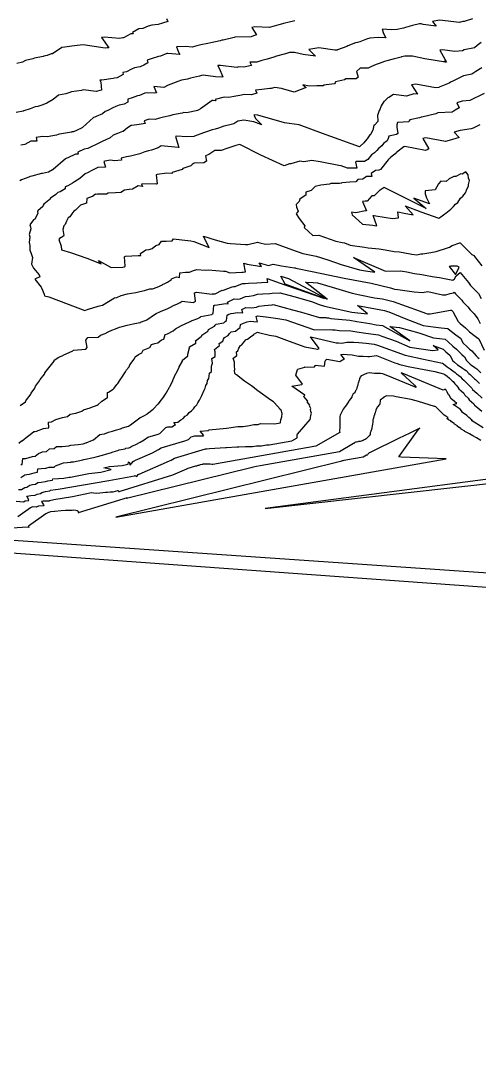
# Model space of a CAD drawing. Header units: metres. Extents: x 706349 to 713144, y 2649082 to 2655455.
# Drawn here: x 709022 to 709196.1, y 2651751.2 to 2652149.6 of the extents above; entities that cross this region are included whole.
import ezdxf

# ---------------------------------------------------------------- set-up
doc = ezdxf.new("R2010")
doc.units = ezdxf.units.M
for name, color, linetype in [('C-TINN-BNDY', 110, 'Continuous'), ('C-TOPO-MAJR', 9, 'Continuous'), ('C-TOPO-MINR', 8, 'Continuous')]:
    doc.layers.add(name, color=color, linetype=linetype)

msp = doc.modelspace()

# ---------------------------------------------------------------- linework, layer by layer
at = {"layer": 'C-TINN-BNDY', "color": 110, "linetype": 'Continuous', "lineweight": -3, "flags": 128}
msp.add_lwpolyline([(711728.46, 2651751.17), (708979.69, 2651949.91), (708929.32, 2651947.51), (708885.34, 2651947.43), (708874.67, 2651947.66), (708843.96, 2651948.59), (708750.59, 2651952.81), (708602.72, 2651984.46), (708602.72, 2651984.46), (708572.24, 2651992.37), (708416.46, 2652027.77), (708356.42, 2652045.45), (708246.65, 2652079.09), (708217.24, 2652087.73), (708207.61, 2652091.07), (708086.04, 2652137.92), (707999.16, 2652180.02), (707920.32, 2652215.72), (707870.46, 2652235.47), (707845.27, 2652247.2), (707845.05, 2652247.32), (707705.16, 2652328.1)], dxfattribs=at)
at = {"layer": 'C-TOPO-MAJR', "color": 9, "linetype": 'Continuous', "lineweight": -3, "flags": 128}
for points, elevation in [([(709126.07, 2652149.66), (709123.37, 2652149.03), (709122.31, 2652148.72), (709120, 2652148.14), (709118.22, 2652147.63), (709116.32, 2652147.14), (709110.85, 2652147.32), (709109.78, 2652147.14), (709111.52, 2652144.23), (709110.38, 2652143.85), (709109.52, 2652143.53), (709103.21, 2652143.34), (709103.13, 2652143.32), (709102.53, 2652143.14), (709098.83, 2652142.31), (709098.34, 2652142.2), (709097.72, 2652142.06), (709094.11, 2652141.29), (709092.97, 2652141.02), (709090.38, 2652140.51), (709088.86, 2652140.14), (709087.04, 2652139.65), (709084.59, 2652139.81), (709081.1, 2652139.78), (709081.87, 2652137.66), (709082.33, 2652136.82), (709077.82, 2652137.17), (709077.5, 2652137.18), (709077.45, 2652137.15), (709074.99, 2652136.21), (709074.24, 2652136.1), (709071.86, 2652135.3), (709069.9, 2652134.7), (709070.21, 2652133.58), (709068.63, 2652132.81), (709067.25, 2652132.17), (709065.13, 2652131.75), (709063.98, 2652131.26), (709062.12, 2652130.15), (709060.66, 2652129.98), (709060.84, 2652129.14), (709058.51, 2652127.9), (709057.51, 2652127.82), (709057.03, 2652127.62), (709052.69, 2652127.01), (709052.06, 2652127.06), (709051.99, 2652127.03), (709051.9, 2652127), (709052.35, 2652126.31), (709052.6, 2652123.28), (709052.42, 2652123.19), (709050.59, 2652122.77), (709045.55, 2652123.35), (709044.95, 2652123.13), (709041.17, 2652122.58), (709040.17, 2652122.23), (709038.96, 2652121.8), (709036.18, 2652121.33), (709034.23, 2652119.66), (709031.78, 2652118.28), (709030.22, 2652117.67), (709028.36, 2652117.01), (709027.39, 2652116.87), (709025.41, 2652116.15), (709023.01, 2652115.35), (709022.98, 2652115.35), (709022.82, 2652115.3), (709020.08, 2652114.8)], -10), ([(709196.46, 2652110.03), (709193.89, 2652108.76), (709193.15, 2652108.58), (709188.89, 2652107.89), (709186.71, 2652107.3), (709188.55, 2652105.24), (709184.71, 2652104.07), (709183.31, 2652103.67), (709175.93, 2652105.06), (709175.25, 2652104.93), (709174.7, 2652104.82), (709177.05, 2652100.91), (709176.35, 2652100.56), (709175.75, 2652100.22), (709167.94, 2652101.77), (709167.53, 2652101.7), (709167.52, 2652101.65), (709167.5, 2652101.62), (709164.87, 2652099.6), (709164.74, 2652099.41), (709162.52, 2652097.65), (709162.27, 2652097.36), (709161.96, 2652097.07), (709161.58, 2652096.77), (709158.6, 2652093.08), (709158.05, 2652092.77), (709156.71, 2652092.73), (709155.17, 2652091.47), (709155.39, 2652090.39), (709153.33, 2652090.42), (709152, 2652089.43), (709150.1, 2652089.19), (709149.29, 2652088.42), (709147.01, 2652088.27), (709143.96, 2652087.92), (709143.86, 2652087.8), (709143.01, 2652087.74), (709139.79, 2652087.71), (709139.27, 2652087.51), (709135.95, 2652087.12), (709133.84, 2652086.64), (709132.31, 2652085.03), (709130.32, 2652084.47), (709130.33, 2652083.31), (709129.28, 2652082.67), (709127.98, 2652081.74), (709127.76, 2652080.82), (709126.59, 2652079.71), (709126.77, 2652078.66), (709127.36, 2652077.23), (709126.55, 2652076.18), (709127.71, 2652074.42), (709129.91, 2652071.57), (709129.68, 2652070.99), (709132.88, 2652067.98), (709135.17, 2652068.1), (709141.72, 2652065.81), (709144.1, 2652065.27), (709144.96, 2652065.12), (709147.13, 2652064.28), (709152.63, 2652063.46), (709153.98, 2652063.2), (709158.11, 2652062.91), (709160.47, 2652062.43), (709163.87, 2652061.83), (709165.91, 2652061.69), (709169.95, 2652060.96), (709170.55, 2652060.89), (709172.47, 2652060.6), (709174, 2652060.91), (709174.73, 2652060.91), (709177.78, 2652061.42), (709179.8, 2652061.84), (709181.32, 2652062.33), (709182.67, 2652062.71), (709184.91, 2652063.56), (709185.86, 2652064.18), (709188.78, 2652065.13), (709188.81, 2652065.14), (709188.98, 2652065.21), (709189.05, 2652065.05), (709193.34, 2652060.75), (709194.22, 2652060.28), (709194.46, 2652059.91), (709197.16, 2652056.42)], -20), ([(709021.93, 2651980.75), (709022.45, 2651980.83), (709022.64, 2651983.07), (709023.16, 2651983.09), (709023.8, 2651983.14), (709026.37, 2651983.88), (709027.32, 2651983.92), (709028.67, 2651985.04), (709030.19, 2651985.66), (709031.7, 2651985.81), (709032.83, 2651986.73), (709034.63, 2651986.85), (709035.5, 2651987.62), (709037.64, 2651987.71), (709040.2, 2651987.93), (709040.86, 2651988.21), (709043.66, 2651988.41), (709045.64, 2651988.68), (709046.67, 2651989.04), (709046.8, 2651989.07), (709049.14, 2651990.04), (709049.59, 2651990.14), (709051.99, 2651992.22), (709052.73, 2651992.33), (709053.74, 2651992.52), (709055.3, 2651993.13), (709056.75, 2651993.44), (709057.88, 2651993.92), (709059.79, 2651994.36), (709060.51, 2651994.74), (709062.84, 2651995.41), (709063.26, 2651995.64), (709063.56, 2651995.87), (709067.17, 2651998.58), (709067.27, 2651998.66), (709067.37, 2651998.73), (709068.7, 2651999.28), (709070.01, 2652000.1), (709069.97, 2652000.15), (709070.07, 2652000.16), (709072.19, 2652001.9), (709072.32, 2652001.97), (709074.05, 2652003.76), (709074.22, 2652003.87), (709075.6, 2652005.74), (709075.78, 2652005.88), (709075.96, 2652006.04), (709077.16, 2652007.97), (709077.33, 2652008.16), (709078.4, 2652010.19), (709078.55, 2652010.4), (709078.66, 2652010.63), (709079.64, 2652012.77), (709079.83, 2652013.21), (709080.85, 2652015.38), (709080.92, 2652015.6), (709082.06, 2652017.74), (709082.1, 2652017.96), (709083.33, 2652020.07), (709083.36, 2652020.29), (709083.38, 2652020.51), (709085.37, 2652022.21), (709085.37, 2652022.48), (709085.35, 2652022.74), (709086.06, 2652025.18), (709086.04, 2652025.41), (709086.02, 2652025.62), (709088.47, 2652027.03), (709088.45, 2652027.33), (709088.44, 2652027.61), (709088.37, 2652027.91), (709090.52, 2652029.53), (709090.75, 2652029.73), (709090.73, 2652030.07), (709092.97, 2652031.52), (709093.11, 2652031.85), (709093.3, 2652032.16), (709095.54, 2652033.47), (709095.8, 2652033.83), (709096.14, 2652034.16), (709099.07, 2652034.76), (709099.56, 2652035.17), (709100.14, 2652035.58), (709100.39, 2652037.67), (709101.03, 2652037.97), (709101.82, 2652038.29), (709104.45, 2652038.68), (709106.29, 2652038.54), (709105.93, 2652039.84), (709107.42, 2652040.57), (709109.65, 2652040.36), (709111.56, 2652040.69), (709112.41, 2652041.04), (709114.6, 2652041.29), (709117.38, 2652041.59), (709117.45, 2652041.62), (709117.87, 2652041.64), (709125.22, 2652039.64), (709128.64, 2652038.71), (709135.47, 2652036.8), (709137.89, 2652036.69), (709138.28, 2652036.63), (709138.86, 2652036.55), (709139.82, 2652036.41), (709146.94, 2652035.76), (709149.71, 2652035.28), (709154.64, 2652034.46), (709157.05, 2652033.93), (709159.43, 2652033.68), (709169.85, 2652027.83), (709162.24, 2652033.36), (709165.87, 2652032.95), (709173.17, 2652030.93), (709178.8, 2652029.06), (709181.05, 2652028.78), (709183.22, 2652028.49), (709184.35, 2652027.48), (709186.15, 2652025.89), (709187.59, 2652024.67), (709188.4, 2652023.78), (709189.61, 2652022.66), (709190.57, 2652021.77), (709191.36, 2652020.39), (709192.71, 2652019.04), (709193.4, 2652018.51), (709193.98, 2652018.08), (709194.48, 2652017.73), (709194.91, 2652017.44), (709195.27, 2652017.18), (709196.79, 2652015.63)], -10)]:
    msp.add_lwpolyline(points, dxfattribs=dict(at, elevation=elevation))
msp.add_lwpolyline([(709196.75, 2651990), (709195.17, 2651990.92), (709193.75, 2651991.73), (709192.46, 2651992.48), (709190.78, 2651993.35), (709190.72, 2651993.49), (709189.3, 2651994.29), (709189.24, 2651994.48), (709187.97, 2651995.21), (709187.88, 2651995.47), (709186.8, 2651996.13), (709186.62, 2651996.45), (709185.69, 2651997.04), (709185.41, 2651997.41), (709184.55, 2651997.86), (709183.82, 2651998.33), (709184.4, 2651998.64), (709183.47, 2651999.15), (709182.89, 2651999.64), (709181.5, 2652000.95), (709179.73, 2652002.7), (709179.72, 2652002.71), (709179.68, 2652002.76), (709179.43, 2652002.84), (709179.18, 2652002.9), (709173.08, 2652004.74), (709170.28, 2652005.56), (709164.56, 2652006.55), (709163.6, 2652006.8), (709160.9, 2652006.99), (709159.92, 2652006.41), (709159.91, 2652006.37), (709159.9, 2652006.33), (709158.56, 2652005.32), (709158.53, 2652005.23), (709158.35, 2652003.77), (709158.31, 2652003.69), (709157.5, 2652002.77), (709157.46, 2652002.66), (709157.34, 2652002.58), (709156.93, 2652001.54), (709156.88, 2652001.42), (709156.6, 2652000.41), (709156.53, 2652000.31), (709156.46, 2652000.21), (709156.24, 2651999.29), (709156.18, 2651999.2), (709156.02, 2651998.33), (709155.97, 2651998.26), (709155.92, 2651998.2), (709155.87, 2651998.14), (709155.83, 2651998.08), (709155.71, 2651997.84), (709155.69, 2651997.78), (709155.69, 2651997.72), (709155.68, 2651996.98), (709155.68, 2651996.93), (709155.64, 2651996.21), (709155.65, 2651996.17), (709155.54, 2651995.49), (709155.54, 2651995.46), (709155.42, 2651994.79), (709155.42, 2651994.73), (709155.22, 2651994.09), (709155.02, 2651993.49), (709155.02, 2651993.42), (709155.02, 2651993.39), (709154.69, 2651992.8), (709154.77, 2651992.23), (709154.31, 2651991.74), (709153.97, 2651991.3), (709153.63, 2651990.91), (709153.23, 2651990.59), (709152.8, 2651990.34), (709152.42, 2651990.15), (709152.05, 2651989.96), (709150.95, 2651989.62), (709150.3, 2651989.5), (709150.01, 2651989.43), (709149.51, 2651989.36), (709149.29, 2651989.32), (709149.11, 2651989.27), (709148.95, 2651989.22), (709148.85, 2651989.12), (709148.76, 2651989.03), (709148.67, 2651988.93), (709148.6, 2651988.84), (709148.53, 2651988.75), (709148.44, 2651988.75), (709143.03, 2651985.66), (709112.94, 2651980.31), (709111.56, 2651980.02), (709109.71, 2651979.73), (709109.83, 2651979.64), (709062.14, 2651967.82), (709062.19, 2651967.94), (709062.24, 2651968.02), (709062.28, 2651968.12), (709043.76, 2651962.36), (709043.92, 2651962.6), (709043.83, 2651962.78), (709043.66, 2651962.99), (709043.34, 2651963.2), (709042.81, 2651963.34), (709042.11, 2651963.43), (709041.45, 2651963.26), (709040.44, 2651963.33), (709039.14, 2651963.31), (709038.83, 2651963.28), (709037.2, 2651963.22), (709034.85, 2651962.98), (709034.75, 2651962.97), (709033.17, 2651962.77), (709032.61, 2651962.49), (709032.48, 2651962.5), (709031.46, 2651962.04), (709024.86, 2651957.34), (709024.93, 2651956.89), (709024.3, 2651957.02), (709010.77, 2651956.04)], dxfattribs=at)
at = {"layer": 'C-TOPO-MINR', "color": 8, "linetype": 'Continuous', "lineweight": -3, "flags": 128}
for points, elevation in [([(709077.28, 2652150.54), (709077.81, 2652149.38), (709075.8, 2652148.74), (709074.14, 2652148.22), (709071.67, 2652148), (709070.37, 2652147.61), (709068.32, 2652146.65), (709066.79, 2652146.61), (709064.41, 2652145.2), (709064.65, 2652144.67), (709063.73, 2652144.68), (709060.9, 2652143.16), (709060.73, 2652143.09), (709059.37, 2652142.89), (709053.54, 2652143.44), (709052.56, 2652143.24), (709055.31, 2652139.31), (709054.75, 2652139.29), (709053.95, 2652139.26), (709045.67, 2652140.53), (709043.38, 2652140.22), (709041.3, 2652139.98), (709038.66, 2652139.54), (709037.55, 2652139.43), (709033.92, 2652137.04), (709033.38, 2652137.08), (709031.95, 2652136.47), (709030.65, 2652136.12), (709030.36, 2652136.09), (709027.14, 2652135.38), (709026.46, 2652135.1), (709023.71, 2652134.47), (709022.51, 2652133.94), (709020.33, 2652133.34)], -8), ([(709193.64, 2652150.42), (709190.53, 2652149.3), (709189.91, 2652149.34), (709188.65, 2652148.99), (709181.07, 2652149.89), (709178.42, 2652149.39), (709179.84, 2652147.64), (709174.89, 2652148.27), (709174.09, 2652148.5), (709173.45, 2652148.46), (709170.84, 2652147.8), (709168.11, 2652147.14), (709167.42, 2652146.88), (709164.95, 2652146.28), (709162.81, 2652146.25), (709159.26, 2652146.49), (709159.8, 2652144.79), (709160.65, 2652143.1), (709157.8, 2652143.23), (709154.58, 2652142.98), (709153.34, 2652142.68), (709150.78, 2652141.62), (709149.88, 2652141.4), (709149.16, 2652141.21), (709146.19, 2652140.04), (709145.8, 2652139.91), (709142.36, 2652138.56), (709142.27, 2652138.52), (709142.2, 2652138.49), (709141.34, 2652138.49), (709135.21, 2652139.32), (709133.74, 2652139.07), (709131.43, 2652138.7), (709133.93, 2652136.12), (709129.28, 2652136.84), (709125.91, 2652137.6), (709124.07, 2652137.57), (709122.51, 2652137), (709122, 2652136.98), (709119.12, 2652136.14), (709118.1, 2652135.83), (709115.58, 2652135.07), (709113.6, 2652134.49), (709111.59, 2652133.91), (709109.03, 2652133.86), (709109.56, 2652132.56), (709106.68, 2652131.96), (709104.85, 2652132.05), (709104.06, 2652131.86), (709097.8, 2652132.58), (709096.99, 2652132.63), (709096.82, 2652132.63), (709096.86, 2652132.52), (709097.36, 2652131.6), (709098.67, 2652128.33), (709098.37, 2652128.24), (709095.91, 2652128.37), (709091.2, 2652128.99), (709090.59, 2652128.79), (709089.85, 2652128.55), (709086.47, 2652127.84), (709085.32, 2652127.46), (709082.95, 2652126.98), (709081.6, 2652126.47), (709079.92, 2652125.89), (709077.92, 2652125.17), (709076.33, 2652124.24), (709072.46, 2652124.6), (709073.43, 2652122.21), (709072.82, 2652122.09), (709070.24, 2652122.16), (709069.04, 2652122.07), (709067.02, 2652121.23), (709066.22, 2652121.11), (709064.23, 2652120.38), (709062.55, 2652119.82), (709062.64, 2652118.68), (709061.19, 2652117.97), (709059.32, 2652117.54), (709057.98, 2652116.98), (709056.86, 2652116.52), (709054.96, 2652115.55), (709054.02, 2652115.16), (709052.9, 2652114.25), (709050.6, 2652113.18), (709050.04, 2652112.96), (709049.57, 2652112.79), (709045.4, 2652109.06), (709045.14, 2652108.93), (709044.92, 2652108.83), (709041.92, 2652107.41), (709041.32, 2652107.33), (709041.27, 2652107.31), (709041.2, 2652107.29), (709036.6, 2652106.51), (709036.1, 2652106.34), (709035.51, 2652106.15), (709031.89, 2652105.49), (709030.15, 2652105.57), (709027.69, 2652105.17), (709027.96, 2652103.85), (709025.72, 2652103.88), (709023.48, 2652102.55), (709021.86, 2652102.31)], -12), ([(709196.88, 2652141.41), (709195.43, 2652140.18), (709194.37, 2652139.32), (709190.42, 2652138.58), (709189.87, 2652138.25), (709186.86, 2652137.93), (709182.25, 2652138.63), (709181.28, 2652138.44), (709183.7, 2652133.93), (709182.82, 2652134.27), (709183.33, 2652133.83), (709175.54, 2652135.16), (709170.88, 2652136.12), (709167.87, 2652136.17), (709166.63, 2652135.88), (709166.46, 2652135.81), (709163.45, 2652135.07), (709161.04, 2652134.44), (709160.19, 2652134.1), (709158.18, 2652133.44), (709156.97, 2652132.96), (709155.29, 2652132.29), (709154, 2652131.63), (709150.91, 2652131.62), (709149.52, 2652130.32), (709150.2, 2652128.16), (709149.38, 2652127.49), (709145.48, 2652127.59), (709144.96, 2652127.11), (709141.61, 2652126.38), (709141.37, 2652126.01), (709141.22, 2652125.6), (709136.94, 2652125.11), (709136.93, 2652124.93), (709134.51, 2652124.83), (709131.49, 2652124.76), (709129.13, 2652125.27), (709130.35, 2652124.26), (709125.77, 2652122.5), (709120.98, 2652123.91), (709118.47, 2652124.21), (709117.03, 2652123.86), (709116.53, 2652123.92), (709113.53, 2652123.51), (709111.13, 2652123.2), (709111.58, 2652122.07), (709109.56, 2652121.49), (709106.95, 2652121.63), (709105.15, 2652121.26), (709103.62, 2652121.01), (709101, 2652120.45), (709099.25, 2652120.62), (709095.75, 2652119.69), (709096, 2652119.19), (709095.07, 2652119.35), (709094.67, 2652119.3), (709090.26, 2652116.16), (709089.36, 2652115.64), (709089.22, 2652115.65), (709089.26, 2652115.56), (709084.87, 2652114.65), (709083.94, 2652114.68), (709083.19, 2652114.48), (709079.68, 2652113.82), (709078.53, 2652113.48), (709076.1, 2652112.97), (709074.66, 2652112.57), (709072.98, 2652112.09), (709070.7, 2652112.19), (709068.84, 2652111.56), (709069.13, 2652110.59), (709066.94, 2652110.22), (709064.16, 2652109.79), (709063.84, 2652109.83), (709062.5, 2652108.94), (709060.77, 2652107.52), (709060.6, 2652107.45), (709058.63, 2652106.7), (709056.97, 2652106.09), (709055.88, 2652105.11), (709054.27, 2652104.31), (709052.86, 2652103.66), (709051.51, 2652103.02), (709050.27, 2652102.41), (709049.19, 2652101.91), (709047.32, 2652101.03), (709045.97, 2652100.85), (709043.52, 2652099.66), (709043.75, 2652098.94), (709042.73, 2652098.86), (709039.82, 2652097.55), (709039.46, 2652097.37), (709039.16, 2652097.22), (709038.9, 2652097.08), (709034.18, 2652093.03), (709034.09, 2652092.97), (709034, 2652092.92), (709033.94, 2652092.88), (709032.39, 2652092.01), (709030.2, 2652091.58), (709029.98, 2652091.54), (709029.74, 2652091.48), (709026.07, 2652090.51), (709025.51, 2652090.36), (709024.95, 2652090.13), (709022.19, 2652089.12), (709021.49, 2652088.76)], -14), ([(709197.17, 2652131.78), (709194.96, 2652130.32), (709193.33, 2652129.27), (709190.27, 2652128.75), (709188.95, 2652128.11), (709186.15, 2652126.68), (709185.33, 2652126.25), (709184.72, 2652125.94), (709181, 2652124.33), (709180.82, 2652124.24), (709179.52, 2652124.15), (709172.04, 2652125.56), (709170.44, 2652125.24), (709172.77, 2652121.75), (709171.27, 2652121.85), (709168.54, 2652120.9), (709163.65, 2652121.61), (709161.85, 2652120.44), (709161.42, 2652120.38), (709160.02, 2652118.96), (709159.95, 2652118.94), (709158.96, 2652117.27), (709158.22, 2652115.47), (709158.17, 2652115.47), (709157.55, 2652113.61), (709157.61, 2652111.62), (709157.66, 2652111.26), (709156.38, 2652109.92), (709156.07, 2652109.86), (709155.73, 2652107.96), (709154.88, 2652106.42), (709154.63, 2652106.23), (709153.62, 2652104.74), (709153.44, 2652104.6), (709152.26, 2652103.2), (709150.79, 2652101.82), (709150.64, 2652101.71), (709136.59, 2652106.8), (709127.74, 2652110.05), (709123.89, 2652110.51), (709122.12, 2652110.78), (709112.05, 2652113.68), (709110.81, 2652113.8), (709110.54, 2652113.73), (709111.22, 2652112.36), (709113.48, 2652110.03), (709110.46, 2652111.16), (709106.75, 2652111.77), (709104.47, 2652111.5), (709102.9, 2652110.38), (709100.83, 2652109.88), (709099.15, 2652109.48), (709097.11, 2652108.8), (709095.77, 2652108.46), (709094.7, 2652108.18), (709092.07, 2652107.25), (709091.34, 2652107.03), (709087.99, 2652105.77), (709087.65, 2652105.65), (709084.97, 2652105.53), (709081.14, 2652105.7), (709080.73, 2652105.56), (709081.98, 2652101.45), (709081.88, 2652101.43), (709081.76, 2652101.41), (709075.25, 2652102.08), (709074.06, 2652101.29), (709071.55, 2652100.42), (709070.4, 2652100.1), (709069.01, 2652099.73), (709067.2, 2652099.04), (709065.63, 2652098.61), (709063.65, 2652098.11), (709062.13, 2652097.92), (709060.07, 2652097.31), (709060.15, 2652096.65), (709057.57, 2652096.32), (709056.04, 2652096.55), (709053.9, 2652096.28), (709053.49, 2652096.08), (709054.16, 2652093.96), (709051.15, 2652093.75), (709050.41, 2652093.41), (709048.84, 2652092.62), (709047.5, 2652091.95), (709046.37, 2652091.37), (709044.36, 2652089.64), (709043.27, 2652088.98), (709042.32, 2652088.39), (709041.52, 2652087.83), (709039.78, 2652086.86), (709038.81, 2652086.51), (709038.75, 2652085.7), (709036.83, 2652084.57), (709036.03, 2652084.29), (709035.59, 2652083.89), (709035.19, 2652083.49), (709033.21, 2652082.15), (709032.89, 2652081.78), (709032.61, 2652081.36), (709030.67, 2652079.85), (709030.46, 2652079.45), (709030.28, 2652079), (709028.33, 2652077.38), (709028.21, 2652076.95), (709028.34, 2652076.27), (709027.17, 2652074.21), (709026.68, 2652073.94), (709025.36, 2652071.97), (709025.62, 2652071.22), (709025.7, 2652070.47), (709025.1, 2652068.3), (709025.27, 2652067.38), (709025.1, 2652065.27), (709025.39, 2652064.16), (709025.35, 2652062.35), (709025.81, 2652061.05), (709026.37, 2652059.52), (709025.94, 2652057.06), (709026.68, 2652055.49), (709028.94, 2652052.92), (709029.1, 2652052.27), (709027.24, 2652051.29), (709029.66, 2652048.33), (709029.72, 2652048.01), (709030.73, 2652045.57), (709030.73, 2652045.52), (709030.95, 2652044.96), (709032.58, 2652044.54), (709046.21, 2652039.43), (709047.5, 2652039.85), (709047.6, 2652039.89), (709051.35, 2652041.01), (709051.79, 2652041.14), (709052.33, 2652041.26), (709053.02, 2652041.38), (709057.48, 2652044.28), (709058.45, 2652044.35), (709060.11, 2652045.1), (709062.49, 2652045.72), (709063.94, 2652045.94), (709065.65, 2652046.25), (709067.19, 2652046.66), (709068.99, 2652047.03), (709070.95, 2652047.59), (709071.94, 2652047.62), (709073.79, 2652048.34), (709075.81, 2652049.21), (709075.8, 2652049.32), (709076.69, 2652049.65), (709077.69, 2652050.24), (709079.25, 2652051.14), (709079.2, 2652051.46), (709081.05, 2652052.16), (709082.25, 2652052.02), (709082.32, 2652053.73), (709084.46, 2652054.02), (709086.05, 2652054.05), (709087.53, 2652054.58), (709088.87, 2652054.98), (709091.96, 2652054.76), (709093.15, 2652054.92), (709098.96, 2652054.33), (709099.38, 2652054.35), (709099.71, 2652054.35), (709101.42, 2652053.72), (709105.9, 2652054), (709106.49, 2652054.03), (709107.28, 2652054.08), (709106.69, 2652057.45), (709108, 2652056.98), (709113.38, 2652056.1), (709112.58, 2652057.56), (709116.06, 2652056.55), (709117.81, 2652057.07), (709121.04, 2652056.46), (709126.02, 2652055.6), (709126.17, 2652055.6), (709126.46, 2652055.51), (709132.66, 2652054.19), (709141.81, 2652052.28), (709143.06, 2652052.1), (709143.59, 2652051.97), (709144.88, 2652051.69), (709155.14, 2652049.75), (709162.4, 2652048.01), (709164, 2652047.55), (709165.26, 2652047.34), (709171.45, 2652046.55), (709174.68, 2652046.2), (709176.62, 2652046.57), (709182.26, 2652045.35), (709183.55, 2652045.37), (709185.16, 2652045.85), (709186.4, 2652046.08), (709186.65, 2652046.33), (709187.21, 2652045.78), (709187.28, 2652045.66), (709189.54, 2652043.38), (709189.96, 2652042.74), (709191.85, 2652040.82), (709192.75, 2652039.61), (709194.22, 2652038.12), (709195.72, 2652036.21), (709196.61, 2652034.52)], -16), ([(709198.09, 2652122.02), (709195.56, 2652120.72), (709194.93, 2652120.45), (709192.61, 2652119.31), (709189.67, 2652119.09), (709187.64, 2652118.36), (709188.63, 2652116.57), (709187.1, 2652115.63), (709185.91, 2652114.85), (709180.42, 2652114.58), (709179.73, 2652114.23), (709174.31, 2652112.92), (709174.18, 2652112.9), (709173.54, 2652112.73), (709169.77, 2652111.9), (709169.57, 2652111.56), (709169.42, 2652111.21), (709165.17, 2652110.88), (709164.89, 2652110.06), (709164.92, 2652109.18), (709165.22, 2652106.77), (709164.78, 2652106.31), (709161.8, 2652105.78), (709161.62, 2652104.81), (709161.19, 2652104.02), (709159.75, 2652102.91), (709159.18, 2652102.08), (709157.98, 2652101.12), (709157.26, 2652100.28), (709156.37, 2652099.44), (709155.27, 2652098.59), (709153.88, 2652096.87), (709152.59, 2652096.14), (709149.44, 2652096.05), (709149.16, 2652095.83), (709149.63, 2652093.56), (709146.13, 2652093.61), (709143.71, 2652094.48), (709142.76, 2652094.51), (709135.68, 2652095.92), (709132.51, 2652096.49), (709129.47, 2652096.02), (709127.97, 2652096.16), (709124.51, 2652095.23), (709124.09, 2652095.22), (709122.02, 2652094.45), (709113.21, 2652098.5), (709105.17, 2652102.53), (709103.59, 2652102.12), (709103.33, 2652102.02), (709100.95, 2652101.32), (709100.24, 2652101.05), (709098.13, 2652100.32), (709095.7, 2652100.22), (709093.35, 2652098.7), (709092.09, 2652098.24), (709092.56, 2652096.26), (709091.46, 2652095.54), (709087.85, 2652095.41), (709087.11, 2652094.92), (709086.57, 2652094.41), (709083.55, 2652093.45), (709083.24, 2652093.09), (709079.48, 2652091.88), (709079.42, 2652091.71), (709079.32, 2652091.57), (709077.44, 2652091.67), (709073.69, 2652091.19), (709073.31, 2652091.08), (709073.69, 2652087.54), (709073.51, 2652087.52), (709073.03, 2652087.59), (709067.75, 2652087.47), (709068.15, 2652086.62), (709066.48, 2652086.78), (709064.4, 2652085.57), (709063.08, 2652085.42), (709061.34, 2652085.23), (709059.97, 2652084.3), (709057.85, 2652084.22), (709055.08, 2652084.04), (709054.47, 2652083.61), (709051.1, 2652083.65), (709051.05, 2652083.54), (709050.28, 2652083.62), (709049.11, 2652082.79), (709048.98, 2652082.72), (709046.94, 2652081.97), (709046.82, 2652080.26), (709046.54, 2652080.1), (709044.65, 2652079.45), (709043.62, 2652078.51), (709042.66, 2652077.57), (709042.1, 2652077.19), (709041.26, 2652076.2), (709040.51, 2652075.08), (709039.96, 2652074.65), (709039.32, 2652073.45), (709038.79, 2652072.1), (709038.29, 2652071.68), (709037.89, 2652070.23), (709038.3, 2652067.92), (709038.15, 2652067.65), (709036.56, 2652066.75), (709036.31, 2652066.38), (709037.19, 2652063.93), (709037.33, 2652062.54), (709040.84, 2652061.45), (709046.95, 2652059.34), (709052.47, 2652057.22), (709051.41, 2652058.43), (709056.2, 2652055.75), (709060.75, 2652055.91), (709061.14, 2652056.06), (709061.58, 2652056.25), (709061.26, 2652059.84), (709061.48, 2652059.93), (709061.73, 2652060.02), (709066.56, 2652060.3), (709067.5, 2652060.39), (709067.46, 2652061.11), (709069.49, 2652062.49), (709070.72, 2652062.59), (709071.79, 2652062.96), (709073.23, 2652064.19), (709074.54, 2652064.49), (709075.43, 2652065.74), (709077.12, 2652065.82), (709079.42, 2652065.87), (709079.98, 2652066.67), (709083.11, 2652066.27), (709086.57, 2652065.85), (709087.63, 2652065.64), (709093.49, 2652063.36), (709092.44, 2652065.31), (709091.39, 2652067.67), (709095.85, 2652066.26), (709100.36, 2652064.97), (709101.59, 2652064.92), (709107.39, 2652064.52), (709107.53, 2652064.52), (709108.26, 2652064.53), (709111.84, 2652065.4), (709112.84, 2652065.14), (709114.97, 2652064.6), (709118.56, 2652064.93), (709125.21, 2652062.52), (709129.17, 2652061.13), (709134.22, 2652060.12), (709138.59, 2652058.69), (709143.64, 2652056.86), (709150.73, 2652054.82), (709152.93, 2652054.46), (709156.54, 2652053.94), (709148.38, 2652059.61), (709160.57, 2652054.4), (709166.37, 2652054.46), (709167.03, 2652054.37), (709168.64, 2652054.06), (709171.59, 2652053.52), (709174.37, 2652053.09), (709178.28, 2652052.31), (709180.07, 2652052.04), (709181.12, 2652051.92), (709186.21, 2652050.96), (709186.85, 2652051.47), (709187.37, 2652052.64), (709188.96, 2652053.8), (709192.15, 2652050.03), (709192.83, 2652048.97), (709194.6, 2652047.11), (709195.91, 2652045.81), (709196.99, 2652044.02)], -18), ([(709021.65, 2652003.25), (709023.65, 2652004.59), (709023.86, 2652005), (709024.06, 2652005.44), (709025.5, 2652007.22), (709025.67, 2652007.6), (709025.83, 2652007.99), (709027.19, 2652009.91), (709027.31, 2652010.27), (709027.43, 2652010.66), (709028.96, 2652012.58), (709029.25, 2652013.19), (709030.96, 2652015.12), (709031.01, 2652015.38), (709031.08, 2652015.66), (709034.52, 2652020.14), (709034.53, 2652020.26), (709034.56, 2652020.4), (709034.6, 2652020.54), (709036.36, 2652021.63), (709037.83, 2652022.25), (709037.89, 2652022.34), (709037.96, 2652022.43), (709041.71, 2652024.01), (709041.92, 2652024.34), (709046.61, 2652024.69), (709047.13, 2652025.33), (709046.61, 2652028.06), (709047.4, 2652029.1), (709051.31, 2652029.28), (709052.17, 2652029.97), (709053.99, 2652030.6), (709055.12, 2652031.28), (709056.51, 2652031.94), (709057.87, 2652032.38), (709059.48, 2652033.04), (709060.42, 2652033.31), (709062.31, 2652033.87), (709064.64, 2652034.39), (709066.53, 2652034.71), (709067.35, 2652034.9), (709067.37, 2652034.98), (709069.55, 2652035.73), (709069.87, 2652035.91), (709072.77, 2652037.92), (709073.32, 2652038.25), (709075.04, 2652038.96), (709076.5, 2652039.61), (709077.55, 2652040.1), (709078.85, 2652040.73), (709079.92, 2652041.34), (709081.53, 2652041.91), (709082.47, 2652042.46), (709083.29, 2652042.98), (709087.47, 2652042.41), (709087.95, 2652042.69), (709088.37, 2652042.93), (709087.91, 2652046.07), (709088.64, 2652046.34), (709094.68, 2652045.63), (709094.68, 2652045.73), (709094.81, 2652045.74), (709095.83, 2652045.76), (709098.51, 2652047.09), (709098.76, 2652047.06), (709098.97, 2652047.1), (709102.22, 2652048.44), (709102.71, 2652048.5), (709103.34, 2652048.56), (709106.23, 2652049.65), (709107.21, 2652049.71), (709108.5, 2652049.78), (709111.68, 2652049.98), (709113.43, 2652050.07), (709115.76, 2652050.21), (709115.52, 2652051.55), (709122.25, 2652049.18), (709122.65, 2652049.04), (709137.38, 2652044.01), (709122.37, 2652049.37), (709120.7, 2652052.44), (709123.66, 2652051.58), (709138.38, 2652043.69), (709130.14, 2652050.21), (709133.04, 2652050.01), (709134.72, 2652049.93), (709140.26, 2652048.23), (709147.94, 2652045.98), (709150.74, 2652045.4), (709156.42, 2652044.26), (709159.37, 2652043.83), (709163.44, 2652042.89), (709173.35, 2652039.26), (709175.79, 2652038.38), (709176.37, 2652038.18), (709177.58, 2652038.15), (709185.24, 2652039.56), (709185.71, 2652039.55), (709186.08, 2652039.18), (709186.15, 2652039.08), (709188.21, 2652035.16), (709188.91, 2652034.46), (709190.97, 2652032.79), (709192.54, 2652031.3), (709194.09, 2652030.06), (709195.19, 2652029.23), (709196.02, 2652028.66), (709198.12, 2652024.27)], -14), ([(709021.11, 2651988.9), (709022.22, 2651989.82), (709022.32, 2651989.86), (709022.41, 2651989.86), (709024.6, 2651991.64), (709024.88, 2651991.66), (709026.83, 2651993.37), (709027.32, 2651993.39), (709027.9, 2651993.44), (709030.5, 2651994.56), (709031.41, 2651994.63), (709032.49, 2651994.77), (709032.45, 2651996.96), (709033.56, 2651997.04), (709035.24, 2651997.87), (709037.78, 2651998.69), (709039.62, 2651999.07), (709040.71, 2651999.99), (709042.82, 2652000.39), (709045.15, 2652001.07), (709045.72, 2652001.6), (709048.24, 2652002.31), (709048.56, 2652002.56), (709050.94, 2652003.44), (709051.36, 2652003.65), (709052.71, 2652004.87), (709054.51, 2652006.02), (709054.92, 2652006.19), (709054.89, 2652008.19), (709055.22, 2652008.36), (709056.96, 2652009.51), (709057.43, 2652009.85), (709058.41, 2652011.21), (709058.83, 2652011.68), (709059.73, 2652012.99), (709060.52, 2652014.27), (709060.93, 2652014.87), (709061.71, 2652016.12), (709062.07, 2652016.81), (709063.04, 2652017.91), (709063.38, 2652018.7), (709065.01, 2652020.91), (709065.4, 2652021.77), (709066.6, 2652022.65), (709067.88, 2652023.3), (709068.41, 2652024.3), (709069.72, 2652024.87), (709070.95, 2652025.32), (709071.65, 2652026.5), (709072.88, 2652026.88), (709073.99, 2652027.15), (709075.36, 2652028.24), (709076.34, 2652028.46), (709076.84, 2652030.26), (709077.72, 2652030.56), (709079.79, 2652031.69), (709080.77, 2652032.37), (709083.03, 2652033.72), (709083.48, 2652033.9), (709083.86, 2652034.07), (709086.74, 2652035.42), (709086.91, 2652035.5), (709087.06, 2652035.59), (709089.25, 2652036.36), (709090.36, 2652037.01), (709090.38, 2652037.04), (709090.4, 2652037.06), (709094.57, 2652037.92), (709094.76, 2652038.08), (709094.99, 2652038.24), (709095.35, 2652041.29), (709095.51, 2652041.37), (709095.72, 2652041.45), (709099.8, 2652042.06), (709100.69, 2652041.99), (709100.52, 2652042.62), (709102.96, 2652043.83), (709104.2, 2652043.71), (709105.27, 2652043.9), (709107.32, 2652044.74), (709108.66, 2652044.89), (709110.36, 2652045.08), (709111.84, 2652045.64), (709113.9, 2652045.75), (709116.61, 2652045.9), (709117.45, 2652045.96), (709120.37, 2652046.11), (709120.48, 2652046.11), (709125.72, 2652044.69), (709132.41, 2652042.77), (709135.34, 2652041.72), (709137.37, 2652041.03), (709147.75, 2652038.79), (709150.05, 2652038.55), (709153.75, 2652038.15), (709149.9, 2652041.27), (709160.19, 2652039.37), (709161.31, 2652039.04), (709161.79, 2652038.94), (709168.26, 2652036.21), (709174.83, 2652033.66), (709178.62, 2652033.21), (709181.75, 2652032.82), (709184.2, 2652032.55), (709185.04, 2652031.88), (709187.36, 2652030.14), (709189.09, 2652028.93), (709190.04, 2652026.94), (709191.45, 2652025.69), (709192.51, 2652024.75), (709193.36, 2652024.03), (709195.09, 2652022.12), (709195.68, 2652021.58), (709196.14, 2652021.15)], -12), ([(709021.94, 2651975.9), (709023.48, 2651976.86), (709024.24, 2651976.98), (709025.21, 2651977.11), (709027.03, 2651977.69), (709028.21, 2651977.85), (709028.33, 2651979.21), (709029.7, 2651979.27), (709031.39, 2651979.38), (709032.63, 2651979.74), (709034.59, 2651979.83), (709035.11, 2651980.27), (709038.07, 2651981.47), (709040.98, 2651981.75), (709041.07, 2651981.82), (709041.96, 2651981.88), (709045.43, 2651982.55), (709045.89, 2651982.66), (709049.58, 2651983.49), (709050.55, 2651983.79), (709052.95, 2651984.42), (709054.57, 2651984.9), (709055.98, 2651985.3), (709057, 2651985.66), (709058.8, 2651986.12), (709059.35, 2651986.35), (709061.59, 2651986.82), (709061.8, 2651987.01), (709062.97, 2651987.17), (709063.35, 2651987.34), (709064.14, 2651987.78), (709065.6, 2651988.41), (709067.22, 2651989.29), (709068.74, 2651990.17), (709070.16, 2651991.17), (709074.16, 2651992.35), (709074.79, 2651992.57), (709077.1, 2651994.91), (709077.83, 2651995.09), (709079.34, 2651995.13), (709080.73, 2651996), (709080.05, 2651996.82), (709081.63, 2651996.98), (709082.71, 2651997.86), (709083.6, 2651998.33), (709084.42, 2651999.18), (709085.3, 2651999.75), (709085.91, 2652000.58), (709086.74, 2652001.21), (709087.57, 2652001.97), (709088.04, 2652002.73), (709088.81, 2652003.57), (709089.2, 2652004.33), (709089.85, 2652005.27), (709090.37, 2652006.29), (709090.72, 2652007.05), (709091.59, 2652009.09), (709091.95, 2652009.87), (709092.3, 2652010.9), (709092.71, 2652011.68), (709092.92, 2652012.73), (709093.39, 2652013.53), (709093.55, 2652014.56), (709093.62, 2652015.53), (709094.46, 2652016.25), (709094.46, 2652017.26), (709094.41, 2652018.2), (709094.74, 2652019.35), (709094.67, 2652020.29), (709094.56, 2652021.18), (709095.84, 2652021.91), (709095.79, 2652022.82), (709095.76, 2652023.68), (709095.53, 2652024.58), (709096.79, 2652025.53), (709097.39, 2652026.03), (709097.34, 2652026.9), (709098.67, 2652027.76), (709098.97, 2652028.49), (709099.38, 2652029.15), (709100.71, 2652029.94), (709101.22, 2652030.61), (709101.87, 2652031.25), (709103.58, 2652031.6), (709104.37, 2652032.26), (709105.3, 2652032.92), (709105.43, 2652034.04), (709106.54, 2652034.58), (709107.93, 2652035.13), (709109.09, 2652035.3), (709111.88, 2652035.09), (709111.34, 2652037.06), (709111.87, 2652037.32), (709115.09, 2652037.01), (709115.19, 2652037.03), (709119.65, 2652036.39), (709122.66, 2652035.9), (709133.23, 2652032.12), (709133.4, 2652032.08), (709133.42, 2652032.08), (709133.44, 2652032.08), (709133.47, 2652032.09), (709139.7, 2652032.15), (709140.44, 2652032.09), (709141.46, 2652031.99), (709142.93, 2652031.83), (709147.43, 2652031.62), (709149.7, 2652031.3), (709153.05, 2652030.82), (709157.85, 2652030.12), (709159.15, 2652029.67), (709164.63, 2652027.79), (709169.82, 2652025.42), (709178.39, 2652024.21), (709180.52, 2652024.47), (709178.7, 2652026.03), (709182.51, 2652024.7), (709183.55, 2652023.74), (709185.01, 2652022.39), (709186.2, 2652020.3), (709186.8, 2652019.7), (709187.98, 2652018.79), (709188.97, 2652018.06), (709189.81, 2652017.45), (709190.54, 2652016.96), (709191.17, 2652016.52), (709192.18, 2652015.49), (709192.69, 2652015.1), (709193.14, 2652014.73), (709194.4, 2652013.46), (709194.73, 2652013.14), (709196.33, 2652011.6)], -8), ([(709021.07, 2651971.28), (709022.14, 2651971.31), (709023.42, 2651972), (709024.21, 2651972.23), (709025.35, 2651972.9), (709026.29, 2651973.14), (709027.44, 2651973.36), (709028.35, 2651973.93), (709029.66, 2651974.13), (709031.31, 2651974.36), (709032.14, 2651974.62), (709033.98, 2651974.88), (709034.02, 2651975.35), (709036.24, 2651975.44), (709038.3, 2651975.58), (709040.34, 2651975.97), (709040.74, 2651976.04), (709047.73, 2651977.4), (709052.33, 2651977.88), (709056.24, 2651978.95), (709053.45, 2651979.6), (709055.65, 2651980.05), (709060.4, 2651980.41), (709060.97, 2651980.52), (709062.66, 2651980.95), (709062.75, 2651981), (709062.79, 2651981.65), (709063.11, 2651981.88), (709063.5, 2651980.53), (709064.56, 2651982), (709065.04, 2651982.21), (709065.51, 2651982.47), (709072.03, 2651985.28), (709073.17, 2651985.9), (709074.23, 2651986.52), (709075.22, 2651987.21), (709084.27, 2651989.87), (709085.71, 2651990.38), (709086.63, 2651991.31), (709088.12, 2651991.7), (709091.25, 2651991.77), (709091.44, 2651991.89), (709090.12, 2651993.49), (709093.2, 2651993.8), (709093.23, 2651993.82), (709093.57, 2651994), (709100.08, 2651994.65), (709104.4, 2651995.24), (709106.4, 2651995.27), (709108.88, 2651995.68), (709110.44, 2651996.05), (709112.2, 2651996.07), (709113.08, 2651996.38), (709118.42, 2651996.31), (709120.49, 2651996.63), (709120.51, 2651996.72), (709120.58, 2651996.8), (709120.8, 2651997.78), (709120.8, 2651997.79), (709121.15, 2651998.94), (709121.29, 2652000.19), (709121.3, 2652000.2), (709120.9, 2652001.45), (709120.56, 2652001.73), (709120.54, 2652001.76), (709120.5, 2652001.81), (709118.4, 2652004.23), (709117.95, 2652004.63), (709117.02, 2652005.34), (709112.02, 2652008.87), (709109.55, 2652010.75), (709106.96, 2652012.48), (709103.85, 2652014.93), (709103.62, 2652015.09), (709103.27, 2652015.39), (709103.11, 2652016.73), (709103.21, 2652016.79), (709103.12, 2652018.32), (709103.09, 2652019.74), (709102.69, 2652021.26), (709103.06, 2652021.54), (709104.03, 2652022.34), (709103.95, 2652023.72), (709104.37, 2652024), (709104.83, 2652025.12), (709105.46, 2652026.15), (709105.89, 2652026.4), (709106.64, 2652027.4), (709107.6, 2652028.34), (709108.08, 2652028.44), (709109.17, 2652029.35), (709110.46, 2652030.27), (709110.48, 2652030.42), (709111.93, 2652031.12), (709112.3, 2652031.05), (709116.5, 2652030.07), (709118.89, 2652029.62), (709123.98, 2652027.73), (709129.87, 2652025.53), (709134.73, 2652024.64), (709134.87, 2652024.75), (709135.06, 2652024.85), (709135.31, 2652024.93), (709132.06, 2652029.41), (709132.07, 2652029.41), (709132.09, 2652029.41), (709132.11, 2652029.41), (709141.84, 2652027.04), (709142.73, 2652027.04), (709143.93, 2652026.97), (709145.82, 2652027.38), (709148.46, 2652027.41), (709150.47, 2652027.24), (709153.24, 2652026.96), (709156.31, 2652026.64), (709157.47, 2652026.22), (709168.05, 2652022.44), (709175.02, 2652020.92), (709182.17, 2652019.35), (709182.55, 2652019.06), (709183.95, 2652018.03), (709185.14, 2652017.17), (709186.18, 2652016.47), (709187.06, 2652015.86), (709187.56, 2652015.35), (709188.35, 2652014.74), (709189.03, 2652014.18), (709189.76, 2652013.45), (709190.32, 2652012.9), (709191.29, 2652011.98), (709191.73, 2652011.44), (709193.03, 2652010.26), (709193.36, 2652009.8), (709193.61, 2652009.39), (709195.27, 2652007.98), (709197.36, 2652006.11)], -6), ([(709020.16, 2651966.82), (709022.94, 2651966.66), (709023.54, 2651966.96), (709024.99, 2651967.05), (709024.75, 2651967.91), (709024.19, 2651968.81), (709025.73, 2651969.05), (709027.42, 2651969.09), (709028.13, 2651969.48), (709029.33, 2651969.83), (709029.9, 2651970.16), (709031.27, 2651970.5), (709032.95, 2651970.83), (709033.22, 2651971), (709035.07, 2651971.27), (709036.11, 2651971.42), (709055.41, 2651974.69), (709065.14, 2651976.52), (709065.16, 2651976.54), (709065.22, 2651976.64), (709065.49, 2651976.55), (709065.99, 2651976.22), (709066.57, 2651977.01), (709066.72, 2651977.08), (709066.87, 2651977.16), (709078.46, 2651982.15), (709079.11, 2651982.5), (709079.72, 2651982.86), (709080.28, 2651983.25), (709092.18, 2651986.75), (709092.69, 2651986.82), (709093.69, 2651986.88), (709099.75, 2651987.33), (709100.16, 2651987.28), (709103.99, 2651987.53), (709104.79, 2651987.49), (709107.31, 2651987.63), (709108.25, 2651987.63), (709109.96, 2651987.72), (709111.54, 2651987.87), (709112.66, 2651987.92), (709113.44, 2651987.96), (709115.36, 2651988.28), (709115.83, 2651988.3), (709116.15, 2651988.3), (709116.28, 2651988.28), (709116.35, 2651988.26), (709124.99, 2651989.8), (709127.01, 2651990.95), (709127, 2651991.08), (709127.01, 2651991.41), (709127.01, 2651992.04), (709127.02, 2651992.2), (709127.04, 2651992.36), (709131.87, 2651997.98), (709131.98, 2651998.46), (709132.04, 2651998.79), (709132.21, 2651999.35), (709132.28, 2651999.96), (709132.39, 2652000.3), (709132.17, 2652000.98), (709132.07, 2652001.78), (709132.18, 2652002.1), (709131.63, 2652003.09), (709131.81, 2652003.38), (709130.83, 2652004.68), (709131.03, 2652004.93), (709129.52, 2652006.71), (709129.69, 2652006.92), (709129.9, 2652007.15), (709124.91, 2652010.56), (709124.97, 2652010.62), (709128.81, 2652011.26), (709128.98, 2652011.43), (709126.42, 2652014.79), (709126.47, 2652014.86), (709127.16, 2652016.96), (709127.2, 2652017.02), (709129.85, 2652017.85), (709129.94, 2652017.99), (709133.48, 2652017.78), (709133.55, 2652018.12), (709133.85, 2652018.26), (709133.84, 2652018.58), (709137.34, 2652018.17), (709137.63, 2652020.14), (709137.73, 2652020.41), (709137.91, 2652020.64), (709138.19, 2652020.86), (709143.18, 2652019.95), (709143.61, 2652020.28), (709144.19, 2652020.58), (709144.97, 2652020.83), (709143.62, 2652022.7), (709144.6, 2652022.75), (709145.96, 2652022.72), (709147.85, 2652022.59), (709150.27, 2652022), (709152.05, 2652021.99), (709153.87, 2652021.9), (709154.45, 2652021.85), (709157.12, 2652022.33), (709164.13, 2652019.48), (709164.97, 2652019.19), (709166.05, 2652018.8), (709167.69, 2652018.44), (709169.12, 2652018.14), (709179.36, 2652016.21), (709182.61, 2652015.25), (709183.09, 2652015.1), (709184.01, 2652014.39), (709184.93, 2652013.63), (709185.11, 2652013.44), (709185.92, 2652012.66), (709186.24, 2652012.35), (709186.93, 2652011.53), (709187.44, 2652011.05), (709188.02, 2652010.25), (709188.46, 2652009.54), (709189.27, 2652008.85), (709190.29, 2652007.94), (709190.67, 2652007.25), (709192.03, 2652006.06), (709192.33, 2652005.47), (709194.12, 2652003.89), (709194.34, 2652003.44), (709194.86, 2652002.99), (709197.16, 2652001.13)], -4), ([(709197.72, 2651994.73), (709195.61, 2651996.06), (709195.52, 2651996.18), (709195.23, 2651996.33), (709193.28, 2651997.58), (709193.53, 2651997.72), (709193.13, 2651997.94), (709192.88, 2651998.15), (709192.28, 2651998.71), (709191.52, 2651999.47), (709189.89, 2652000.65), (709189.45, 2652001.17), (709188.94, 2652001.8), (709187.4, 2652002.91), (709186.34, 2652003.7), (709187.64, 2652004.06), (709186.74, 2652004.79), (709185.46, 2652005.9), (709184.91, 2652007.03), (709184.57, 2652007.33), (709183.99, 2652008.5), (709183.87, 2652008.6), (709183.44, 2652009.38), (709183.38, 2652009.37), (709183.27, 2652009.35), (709183.15, 2652009.33), (709183.05, 2652009.31), (709182.95, 2652009.27), (709182.86, 2652009.22), (709182.51, 2652009.13), (709167.48, 2652015.26), (709166.48, 2652015.72), (709171.56, 2652011.04), (709172.28, 2652010.11), (709163.58, 2652013.72), (709159.53, 2652015.32), (709158.64, 2652015.42), (709157.6, 2652015.47), (709156.32, 2652015.47), (709154.36, 2652015.63), (709153.33, 2652015.43), (709152.42, 2652015.09), (709151.67, 2652014.62), (709151.36, 2652014.59), (709150.92, 2652014.03), (709150.68, 2652013.39), (709150.57, 2652012.74), (709150.42, 2652012.69), (709150.3, 2652012.03), (709150.19, 2652011.96), (709150.09, 2652011.28), (709149.95, 2652010.64), (709149.82, 2652010.54), (709149.62, 2652009.88), (709149.6, 2652009.69), (709149.29, 2652009.02), (709149.18, 2652008.89), (709148.92, 2652008.13), (709148.17, 2652007.62), (709148.11, 2652007.46), (709147.75, 2652006.67), (709147.7, 2652006.49), (709147.2, 2652005.82), (709146.71, 2652005.14), (709146.67, 2652004.97), (709146.2, 2652004.31), (709146.17, 2652004.15), (709145.69, 2652003.54), (709145.25, 2652002.93), (709144.83, 2652002.36), (709144.47, 2652001.81), (709143.34, 2651999.64), (709143.19, 2651999.08), (709143.16, 2651998.5), (709143.16, 2651998.48), (709143.15, 2651997.89), (709143.15, 2651997.88), (709143.16, 2651997.71), (709143.16, 2651997.56), (709143.16, 2651995.04), (709143.11, 2651993.54), (709143.14, 2651992.95), (709134.01, 2651987.73), (709094.85, 2651980.76), (709094.51, 2651980.85), (709093.92, 2651980.97), (709092.46, 2651980.93), (709091.15, 2651980.89), (709090.97, 2651980.86), (709090.86, 2651980.82), (709090.14, 2651980.62), (709089.61, 2651980.48), (709089.21, 2651980.37), (709088.9, 2651980.29), (709088.65, 2651980.23), (709088.46, 2651980.18), (709088.31, 2651980.17), (709085.35, 2651979.29), (709085.21, 2651979.2), (709085.06, 2651979.11), (709084.89, 2651979.02), (709079.58, 2651976.73), (709059.2, 2651970.39), (709059.25, 2651970.47), (709059.22, 2651970.54), (709059.16, 2651970.61), (709059.05, 2651970.68), (709058.87, 2651970.73), (709058.62, 2651970.76), (709056.84, 2651970.29), (709056.44, 2651970.32), (709055.92, 2651970.32), (709054.82, 2651970.21), (709054.13, 2651970.18), (709053.13, 2651970.08), (709051.95, 2651969.95), (709050.53, 2651969.77), (709048.75, 2651970.08), (709041.57, 2651968.52), (709034.4, 2651967.41), (709032.85, 2651966.96), (709032.71, 2651966.88), (709030.4, 2651966.82), (709029.76, 2651966.72), (709030.58, 2651965.41), (709030.65, 2651965.13), (709028.62, 2651965), (709027.77, 2651964.58), (709026.32, 2651964.66), (709025.58, 2651964.32), (709020.8, 2651960.92)], -2), ([(709288.01, 2651986.86), (709114.77, 2651964.06), (709348.13, 2651990.21)], 2), ([(709485.11, 2651919.79), (709009.75, 2651952.5)], 2)]:
    msp.add_lwpolyline(points, dxfattribs=dict(at, elevation=elevation))
for points, elevation in [([(709158.55, 2652085.15), (709158.38, 2652085.13), (709156.23, 2652083.08), (709155.85, 2652083.06), (709155.33, 2652083), (709153.53, 2652081.04), (709152.81, 2652080.99), (709151.85, 2652080.85), (709153.35, 2652077.29), (709152.94, 2652077.29), (709149.25, 2652076.57), (709147.65, 2652076.8), (709147.94, 2652075.86), (709151.76, 2652072.3), (709155.73, 2652071.82), (709156.4, 2652071.72), (709157.26, 2652071.63), (709155.84, 2652075.61), (709156.27, 2652075.51), (709156.87, 2652075.38), (709163.25, 2652074.37), (709165.55, 2652074.69), (709165.29, 2652076.96), (709167.61, 2652076.45), (709171.04, 2652075.82), (709168, 2652079.17), (709173.99, 2652076.9), (709180.88, 2652074.49), (709181.63, 2652075), (709183.12, 2652076.17), (709183.45, 2652076.38), (709184.74, 2652077.48), (709185.34, 2652077.9), (709186.35, 2652078.91), (709187.17, 2652079.87), (709188.02, 2652080.46), (709189.12, 2652082.19), (709189.98, 2652082.89), (709190.97, 2652084.12), (709191.21, 2652084.66), (709191.36, 2652085.33), (709192.15, 2652086.66), (709192.12, 2652087.3), (709192.46, 2652088.87), (709192.16, 2652089.75), (709192.02, 2652090.96), (709191.07, 2652092.11), (709189.68, 2652091.3), (709189.23, 2652091.39), (709187.33, 2652090.44), (709186.48, 2652090.43), (709184.81, 2652089.48), (709183.57, 2652088.48), (709181.61, 2652088.65), (709180.69, 2652087.64), (709179.46, 2652085.33), (709175.63, 2652084.99), (709175.7, 2652083.77), (709176.13, 2652082.23), (709177.28, 2652080), (709171.36, 2652082.11), (709176.01, 2652078.27), (709160, 2652086.23), (709158.55, 2652085.15)], -22), ([(709185.39, 2652056.26), (709184.82, 2652056.15), (709187.12, 2652053.13), (709187.47, 2652053.5), (709188.58, 2652055.93), (709187.79, 2652056.28), (709185.39, 2652056.26)], -18), ([(709155.01, 2651985.47), (709155.01, 2651985.48), (709154.74, 2651985.4), (709154.41, 2651985.3), (709154.21, 2651985.09), (709154.03, 2651984.91), (709153.84, 2651984.72), (709153.7, 2651984.52), (709153.56, 2651984.36), (709153.37, 2651984.35), (709152.06, 2651983.6), (709144.72, 2651982.29), (709144.39, 2651982.22), (709143.94, 2651982.15), (709143.97, 2651982.13), (709058.02, 2651960.83), (709183.66, 2651982.91), (709166.5, 2651983.62), (709165.67, 2651983.71), (709172.93, 2651993.96), (709173.66, 2651994.59), (709171.84, 2651993.73), (709169.75, 2651992.76), (709165.53, 2651990.68), (709155.01, 2651985.47)], 2)]:
    msp.add_lwpolyline(points, close=True, dxfattribs=dict(at, elevation=elevation))

doc.saveas('drawing.dxf')
